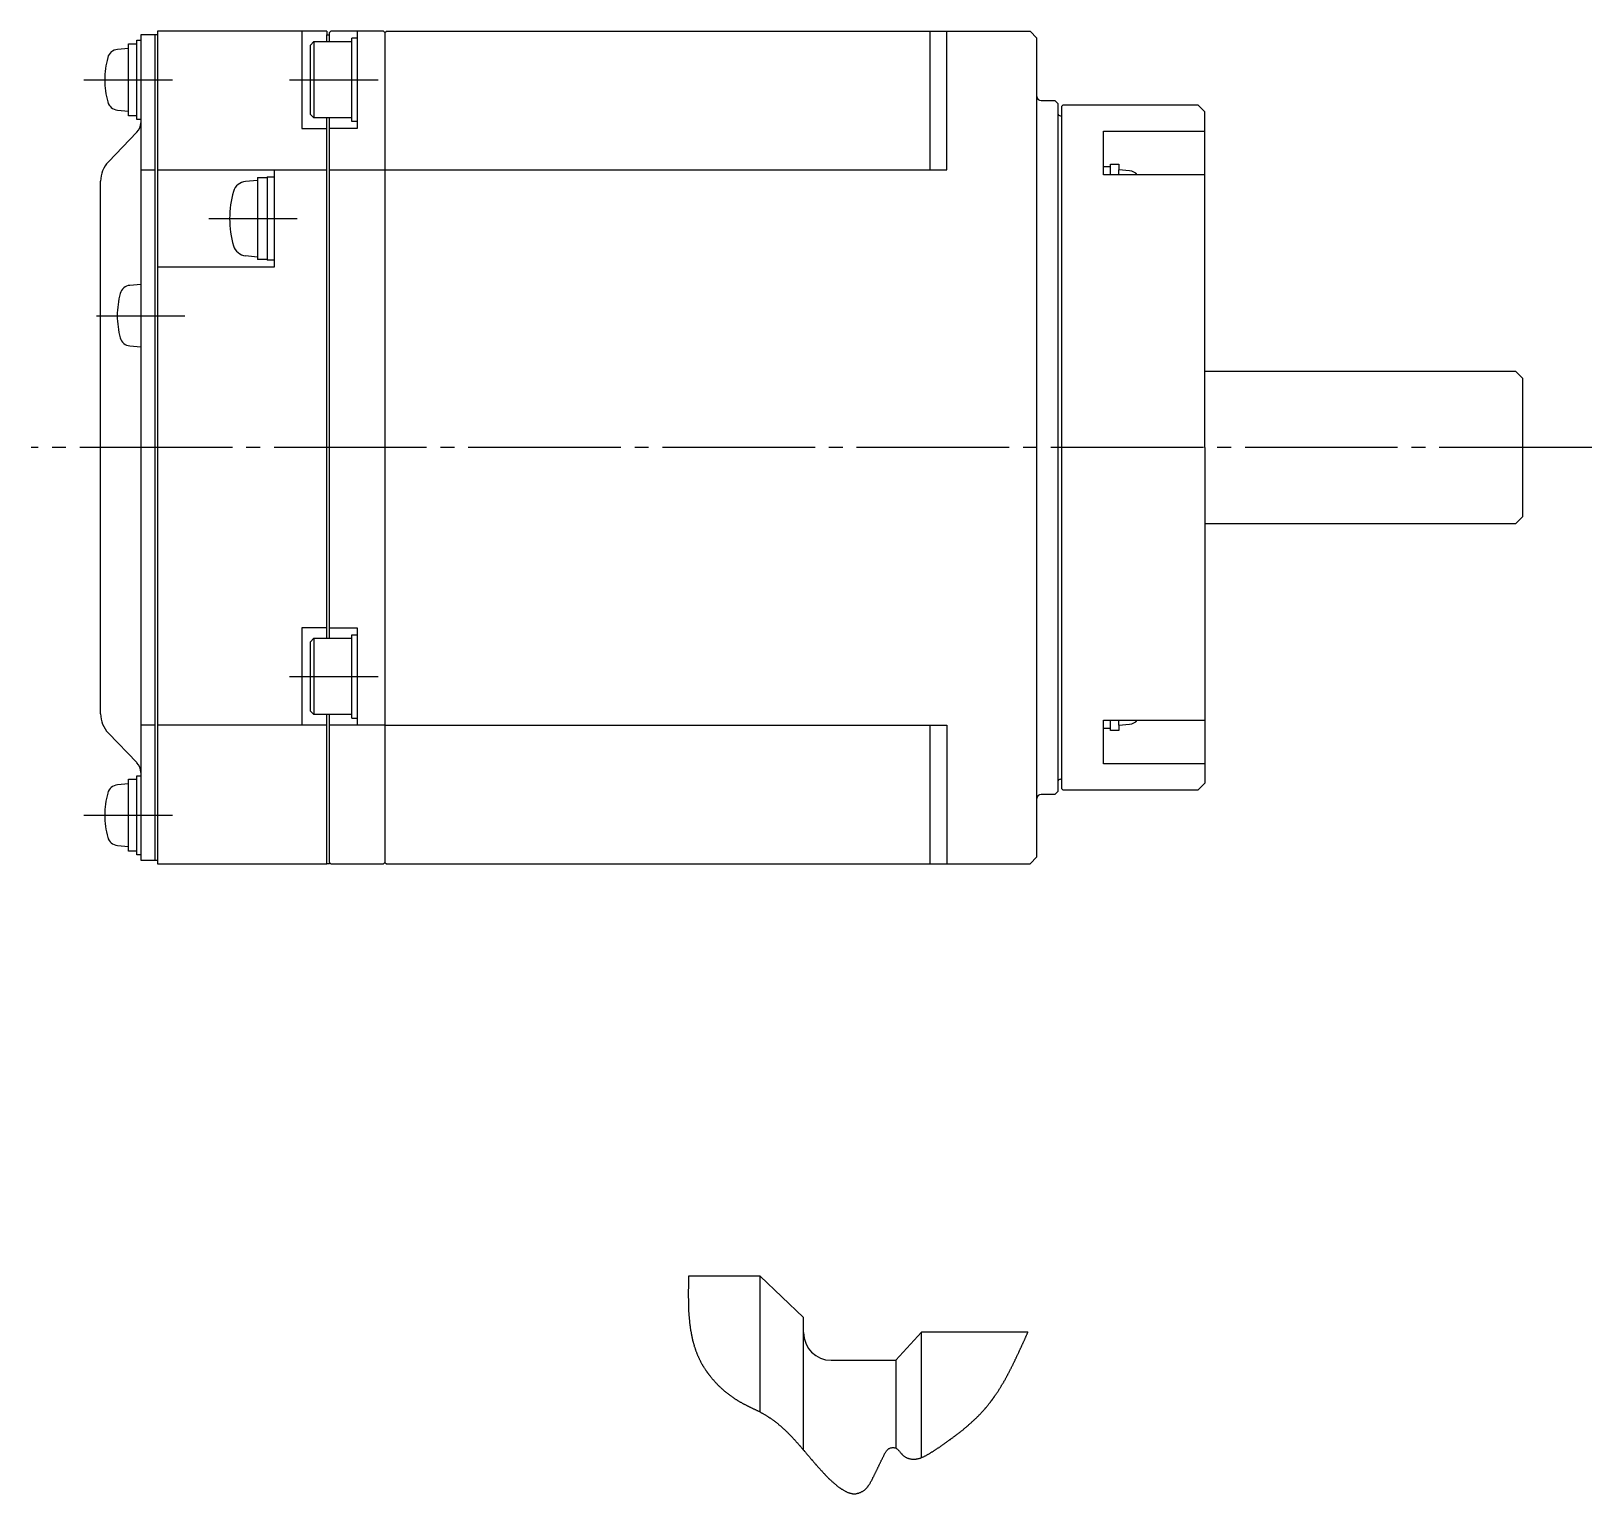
# Model space of a CAD drawing. Extents: x -187 to 203, y -169 to 144.
# Drawn here: x -62.4 to 50.1, y -168.9 to -63.5 of the extents above; entities that cross this region are included whole.
import ezdxf

# ---------------------------------------------------------------- set-up
doc = ezdxf.new("R2010")
doc.units = 0
doc.linetypes.add('DASH_CENTER', pattern=[14, 11, -1, 1, -1])
doc.layers.get('0').update_dxf_attribs({"linetype": 'CONTINUOUS'})

msp = doc.modelspace()

# ---------------------------------------------------------------- linework, layer by layer
at = {"color": 7, "linetype": 'CONTINUOUS'}
for p, q in [((-53.53, -63.76), (-54.53, -63.76)), ((-54.53, -63.76), (-54.53, -123.26)), ((-53.33, -63.76), (-53.53, -63.76)), ((-53.53, -63.76), (-53.53, -123.26)), ((-53.33, -63.51), (-53.33, -123.51)), ((-44.93, -63.51), (-53.33, -63.51)), ((-41.13, -63.51), (-44.93, -63.51)), ((-42.93, -63.51), (-42.93, -70.51)), ((-41.13, -63.51), (-41.13, -63.76)), ((-41.13, -64.26), (-41.13, -63.76)), ((-41.13, -63.76), (-40.93, -63.76)), ((-40.83, -63.51), (-40.93, -63.61)), ((-40.93, -64.26), (-40.93, -63.61)), ((-37.03, -63.51), (-40.83, -63.51)), ((-38.93, -64.01), (-39.31, -64.01)), ((-39.31, -70.01), (-39.31, -64.01)), ((-38.93, -63.51), (-38.93, -70.51)), ((-36.93, -63.61), (-37.03, -63.51)), ((-36.93, -63.61), (-36.83, -63.51)), ((-36.93, -63.61), (-36.93, -123.41)), ((-36.83, -63.51), (9.57, -63.51)), ((2.37, -73.51), (2.37, -63.51)), ((3.57, -73.51), (3.57, -63.51)), ((9.57, -63.51), (10.07, -64.01)), ((10.07, -123.01), (10.07, -64.01)), ((-55.43, -64.76), (-56.22, -64.83)), ((-55.43, -64.41), (-54.83, -64.41)), ((-55.43, -69.61), (-55.43, -64.41)), ((-54.83, -64.16), (-54.53, -64.16)), ((-54.83, -69.86), (-54.83, -64.16)), ((-42.06, -64.26), (-42.31, -64.51)), ((-42.31, -69.51), (-42.31, -64.51)), ((-42.06, -64.26), (-39.31, -64.26)), ((-42.06, -64.26), (-42.06, -69.76)), ((10.37, -68.51), (11.37, -68.51)), ((11.37, -68.51), (11.57, -68.71)), ((-56.22, -69.19), (-55.43, -69.26)), ((-54.83, -69.61), (-55.43, -69.61)), ((-42.31, -69.51), (-42.06, -69.76)), ((11.57, -68.71), (11.57, -118.31)), ((11.77, -69.61), (11.87, -69.61)), ((11.87, -68.91), (11.97, -68.81)), ((11.87, -118.11), (11.87, -68.91)), ((11.97, -68.81), (21.67, -68.81)), ((21.67, -68.81), (22.17, -69.31)), ((22.17, -93.51), (22.17, -69.31)), ((-56.87, -72.92), (-54.81, -70.79)), ((-54.53, -69.86), (-54.83, -69.86)), ((-42.93, -70.51), (-41.13, -70.51)), ((-39.31, -69.76), (-42.06, -69.76)), ((-41.13, -107.26), (-41.13, -69.76)), ((-40.93, -107.26), (-40.93, -69.76)), ((-38.93, -70.51), (-40.93, -70.51)), ((-38.93, -70.01), (-39.31, -70.01)), ((14.87, -70.72), (22.17, -70.72)), ((14.87, -73.86), (14.87, -70.72)), ((15.37, -73.25), (15.37, -73.1)), ((15.37, -73.86), (15.37, -73.1)), ((15.37, -73.1), (15.97, -73.1)), ((15.97, -73.1), (15.97, -73.5)), ((-54.53, -73.51), (-53.53, -73.51)), ((-53.33, -73.51), (-41.13, -73.51)), ((-46.13, -74.06), (-46.13, -79.96)), ((-46.13, -74.06), (-45.43, -74.06)), ((-45.43, -74.01), (-44.93, -74.01)), ((-45.43, -74.01), (-45.43, -80.01)), ((-44.93, -73.51), (-44.93, -80.51)), ((-40.93, -73.51), (-36.93, -73.51)), ((-36.93, -73.51), (3.57, -73.51)), ((14.87, -73.25), (15.37, -73.25)), ((22.17, -73.86), (14.87, -73.86)), ((16.75, -73.57), (15.97, -73.5)), ((15.97, -73.86), (15.97, -73.5)), ((-57.43, -112.7), (-57.43, -74.31)), ((-46.13, -74.26), (-46.98, -74.33)), ((-46.98, -79.68), (-46.13, -79.76)), ((-44.93, -80.51), (-53.33, -80.51)), ((-45.43, -79.96), (-46.13, -79.96)), ((-44.93, -80.01), (-45.43, -80.01)), ((-54.53, -81.76), (-55.32, -81.83)), ((-55.32, -86.19), (-54.53, -86.26)), ((22.17, -88.01), (44.57, -88.01)), ((44.57, -88.01), (45.07, -88.51)), ((45.07, -88.51), (45.07, -98.51)), ((22.17, -93.51), (22.17, -117.71)), ((45.07, -98.51), (44.57, -99.01)), ((44.57, -99.01), (22.17, -99.01)), ((-41.13, -106.51), (-42.93, -106.51)), ((-42.93, -106.51), (-42.93, -113.51)), ((-40.93, -106.51), (-38.93, -106.51)), ((-38.93, -106.51), (-38.93, -113.51)), ((-42.06, -107.26), (-42.31, -107.51)), ((-42.31, -112.51), (-42.31, -107.51)), ((-42.06, -107.26), (-39.31, -107.26)), ((-42.06, -107.26), (-42.06, -112.76)), ((-39.31, -107.01), (-38.93, -107.01)), ((-39.31, -113.01), (-39.31, -107.01)), ((-53.53, -113.51), (-54.53, -113.51)), ((-41.13, -113.51), (-53.33, -113.51)), ((-42.31, -112.51), (-42.06, -112.76)), ((-39.31, -112.76), (-42.06, -112.76)), ((-41.13, -123.51), (-41.13, -112.76)), ((-40.93, -123.41), (-40.93, -112.76)), ((-36.93, -113.51), (-40.93, -113.51)), ((-39.31, -113.01), (-38.93, -113.01)), ((-36.93, -113.51), (3.57, -113.51)), ((2.37, -123.51), (2.37, -113.51)), ((3.57, -113.51), (3.57, -123.51)), ((14.87, -113.15), (22.17, -113.15)), ((14.87, -116.3), (14.87, -113.15)), ((15.37, -113.91), (15.37, -113.15)), ((15.97, -113.51), (15.97, -113.15)), ((15.97, -113.51), (16.75, -113.44)), ((15.97, -113.51), (15.97, -113.91)), ((-54.81, -116.22), (-56.87, -114.09)), ((15.37, -113.76), (14.87, -113.76)), ((15.37, -113.91), (15.37, -113.76)), ((15.97, -113.91), (15.37, -113.91)), ((22.17, -116.3), (14.87, -116.3)), ((-55.43, -117.76), (-56.22, -117.83)), ((-55.43, -122.61), (-55.43, -117.41)), ((-55.43, -117.41), (-54.83, -117.41)), ((-54.83, -122.86), (-54.83, -117.16)), ((-54.83, -117.16), (-54.53, -117.16)), ((11.77, -117.41), (11.87, -117.41)), ((11.97, -118.21), (11.87, -118.11)), ((22.17, -117.71), (21.67, -118.21)), ((11.37, -118.51), (10.37, -118.51)), ((11.57, -118.31), (11.37, -118.51)), ((21.67, -118.21), (11.97, -118.21)), ((-56.22, -122.19), (-55.43, -122.26)), ((-54.83, -122.61), (-55.43, -122.61)), ((-54.53, -122.86), (-54.83, -122.86)), ((-54.53, -123.26), (-53.53, -123.26)), ((-53.53, -123.26), (-53.33, -123.26)), ((-53.33, -123.51), (-41.13, -123.51)), ((-40.93, -123.51), (-41.13, -123.51)), ((-40.93, -123.41), (-40.93, -123.51)), ((-40.93, -123.41), (-40.83, -123.51)), ((-40.83, -123.51), (-37.03, -123.51)), ((-37.03, -123.51), (-36.93, -123.41)), ((-36.93, -123.41), (-36.83, -123.51)), ((-36.83, -123.51), (9.57, -123.51)), ((9.57, -123.51), (10.07, -123.01)), ((-9.88, -153.22), (-15.05, -153.22)), ((-9.88, -163.02), (-9.88, -153.22)), ((-9.88, -153.22), (-6.76, -156.22)), ((-6.76, -165.76), (-6.76, -156.22)), ((-0.11, -159.29), (1.75, -157.26)), ((1.75, -166.3), (1.75, -157.26)), ((9.42, -157.26), (1.75, -157.26)), ((-4.76, -159.29), (-0.11, -159.29)), ((-0.11, -159.29), (-0.11, -165.61))]:
    msp.add_line(p, q, dxfattribs=at)
at = {"color": 1, "linetype": 'DASH_CENTER'}
for p, q in [((-58.63, -67.01), (-52.25, -67.01)), ((-43.81, -67.01), (-37.43, -67.01)), ((-49.63, -77.01), (-43.25, -77.01)), ((-57.73, -84.01), (-51.35, -84.01)), ((50.07, -93.51), (-62.43, -93.51)), ((-43.81, -110.01), (-37.43, -110.01)), ((-58.63, -120.01), (-52.25, -120.01))]:
    msp.add_line(p, q, dxfattribs=at)
at = {"color": 2}
msp.add_polyline3d([(-15.05, -153.22, 0), (-15.05, -153.26, 0), (-15.05, -153.3, 0), (-15.05, -153.34, 0), (-15.05, -153.38, 0), (-15.05, -153.42, 0), (-15.06, -153.46, 0), (-15.06, -153.5, 0), (-15.06, -153.54, 0), (-15.06, -153.58, 0), (-15.06, -153.62, 0), (-15.06, -153.66, 0), (-15.06, -153.7, 0), (-15.06, -153.75, 0), (-15.06, -153.78, 0), (-15.06, -153.83, 0), (-15.06, -153.87, 0), (-15.06, -153.91, 0), (-15.06, -153.95, 0), (-15.06, -153.99, 0), (-15.06, -154.03, 0), (-15.06, -154.07, 0), (-15.06, -154.11, 0), (-15.06, -154.15, 0), (-15.07, -154.19, 0), (-15.07, -154.23, 0), (-15.07, -154.27, 0), (-15.07, -154.31, 0), (-15.07, -154.35, 0), (-15.07, -154.39, 0), (-15.07, -154.43, 0), (-15.07, -154.47, 0), (-15.07, -154.51, 0), (-15.07, -154.56, 0), (-15.07, -154.59, 0), (-15.07, -154.64, 0), (-15.07, -154.68, 0), (-15.07, -154.72, 0), (-15.07, -154.76, 0), (-15.07, -154.8, 0), (-15.06, -154.84, 0), (-15.06, -154.88, 0), (-15.06, -154.92, 0), (-15.06, -154.96, 0), (-15.06, -155, 0), (-15.06, -155.04, 0), (-15.06, -155.08, 0), (-15.06, -155.12, 0), (-15.06, -155.16, 0), (-15.06, -155.2, 0), (-15.06, -155.24, 0), (-15.06, -155.28, 0), (-15.06, -155.32, 0), (-15.05, -155.37, 0), (-15.05, -155.41, 0), (-15.05, -155.45, 0), (-15.05, -155.49, 0), (-15.05, -155.53, 0), (-15.05, -155.57, 0), (-15.05, -155.61, 0), (-15.04, -155.65, 0), (-15.04, -155.69, 0), (-15.04, -155.73, 0), (-15.04, -155.77, 0), (-15.04, -155.81, 0), (-15.03, -155.85, 0), (-15.03, -155.89, 0), (-15.03, -155.93, 0), (-15.03, -155.97, 0), (-15.02, -156.01, 0), (-15.02, -156.05, 0), (-15.02, -156.09, 0), (-15.01, -156.13, 0), (-15.01, -156.18, 0), (-15.01, -156.22, 0), (-15, -156.26, 0), (-15, -156.3, 0), (-15, -156.34, 0), (-14.99, -156.38, 0), (-14.99, -156.42, 0), (-14.99, -156.46, 0), (-14.98, -156.5, 0), (-14.98, -156.54, 0), (-14.97, -156.58, 0), (-14.97, -156.62, 0), (-14.96, -156.66, 0), (-14.96, -156.7, 0), (-14.95, -156.74, 0), (-14.95, -156.78, 0), (-14.94, -156.82, 0), (-14.94, -156.86, 0), (-14.93, -156.9, 0), (-14.93, -156.94, 0), (-14.92, -156.98, 0), (-14.91, -157.02, 0), (-14.91, -157.06, 0), (-14.9, -157.1, 0), (-14.9, -157.14, 0), (-14.89, -157.18, 0), (-14.88, -157.22, 0), (-14.87, -157.26, 0), (-14.87, -157.3, 0), (-14.86, -157.34, 0), (-14.85, -157.38, 0), (-14.84, -157.42, 0), (-14.84, -157.46, 0), (-14.83, -157.5, 0), (-14.82, -157.54, 0), (-14.81, -157.58, 0), (-14.8, -157.62, 0), (-14.79, -157.66, 0), (-14.79, -157.7, 0), (-14.78, -157.74, 0), (-14.77, -157.78, 0), (-14.76, -157.82, 0), (-14.75, -157.86, 0), (-14.74, -157.9, 0), (-14.73, -157.94, 0), (-14.72, -157.97, 0), (-14.71, -158.01, 0), (-14.7, -158.05, 0), (-14.68, -158.09, 0), (-14.67, -158.13, 0), (-14.66, -158.17, 0), (-14.65, -158.21, 0), (-14.64, -158.25, 0), (-14.63, -158.29, 0), (-14.61, -158.33, 0), (-14.6, -158.37, 0), (-14.59, -158.4, 0), (-14.58, -158.44, 0), (-14.56, -158.48, 0), (-14.55, -158.52, 0), (-14.54, -158.56, 0), (-14.52, -158.6, 0), (-14.51, -158.63, 0), (-14.5, -158.67, 0), (-14.48, -158.71, 0), (-14.47, -158.75, 0), (-14.45, -158.79, 0), (-14.44, -158.82, 0), (-14.42, -158.86, 0), (-14.41, -158.9, 0), (-14.39, -158.94, 0), (-14.37, -158.97, 0), (-14.36, -159.01, 0), (-14.34, -159.05, 0), (-14.32, -159.09, 0), (-14.31, -159.12, 0), (-14.29, -159.16, 0), (-14.27, -159.19, 0), (-14.26, -159.23, 0), (-14.24, -159.27, 0), (-14.22, -159.31, 0), (-14.2, -159.34, 0), (-14.18, -159.38, 0), (-14.16, -159.41, 0), (-14.15, -159.45, 0), (-14.13, -159.48, 0), (-14.11, -159.52, 0), (-14.09, -159.56, 0), (-14.07, -159.59, 0), (-14.05, -159.63, 0), (-14.03, -159.66, 0), (-14.01, -159.7, 0), (-13.98, -159.73, 0), (-13.96, -159.76, 0), (-13.94, -159.8, 0), (-13.92, -159.83, 0), (-13.9, -159.87, 0), (-13.88, -159.9, 0), (-13.85, -159.94, 0), (-13.83, -159.97, 0), (-13.81, -160, 0), (-13.79, -160.04, 0), (-13.76, -160.07, 0), (-13.74, -160.1, 0), (-13.72, -160.14, 0), (-13.69, -160.17, 0), (-13.67, -160.2, 0), (-13.64, -160.24, 0), (-13.62, -160.27, 0), (-13.6, -160.3, 0), (-13.57, -160.33, 0), (-13.55, -160.37, 0), (-13.52, -160.4, 0), (-13.5, -160.43, 0), (-13.47, -160.46, 0), (-13.45, -160.49, 0), (-13.42, -160.53, 0), (-13.39, -160.56, 0), (-13.37, -160.59, 0), (-13.34, -160.62, 0), (-13.31, -160.65, 0), (-13.29, -160.68, 0), (-13.26, -160.71, 0), (-13.23, -160.74, 0), (-13.21, -160.77, 0), (-13.18, -160.8, 0), (-13.15, -160.83, 0), (-13.12, -160.86, 0), (-13.1, -160.89, 0), (-13.07, -160.92, 0), (-13.04, -160.95, 0), (-13.01, -160.98, 0), (-12.98, -161.01, 0), (-12.95, -161.04, 0), (-12.93, -161.07, 0), (-12.9, -161.1, 0), (-12.87, -161.12, 0), (-12.84, -161.15, 0), (-12.81, -161.18, 0), (-12.78, -161.21, 0), (-12.75, -161.24, 0), (-12.72, -161.26, 0), (-12.69, -161.29, 0), (-12.66, -161.32, 0), (-12.63, -161.35, 0), (-12.6, -161.38, 0), (-12.57, -161.4, 0), (-12.54, -161.43, 0), (-12.51, -161.46, 0), (-12.48, -161.48, 0), (-12.45, -161.51, 0), (-12.41, -161.53, 0), (-12.38, -161.56, 0), (-12.35, -161.59, 0), (-12.32, -161.61, 0), (-12.29, -161.64, 0), (-12.26, -161.66, 0), (-12.22, -161.69, 0), (-12.19, -161.71, 0), (-12.16, -161.74, 0), (-12.13, -161.76, 0), (-12.09, -161.79, 0), (-12.06, -161.81, 0), (-12.03, -161.83, 0), (-12, -161.86, 0), (-11.96, -161.88, 0), (-11.93, -161.91, 0), (-11.9, -161.93, 0), (-11.86, -161.95, 0), (-11.83, -161.97, 0), (-11.8, -162, 0), (-11.76, -162.02, 0), (-11.73, -162.04, 0), (-11.7, -162.07, 0), (-11.66, -162.09, 0), (-11.63, -162.11, 0), (-11.59, -162.13, 0), (-11.56, -162.15, 0), (-11.52, -162.18, 0), (-11.49, -162.2, 0), (-11.46, -162.22, 0), (-11.42, -162.24, 0), (-11.39, -162.26, 0), (-11.35, -162.28, 0), (-11.32, -162.3, 0), (-11.28, -162.32, 0), (-11.24, -162.34, 0), (-11.21, -162.36, 0), (-11.17, -162.38, 0), (-11.14, -162.4, 0), (-11.1, -162.42, 0), (-11.07, -162.44, 0), (-11.03, -162.46, 0), (-10.99, -162.47, 0), (-10.96, -162.49, 0), (-10.92, -162.51, 0), (-10.89, -162.53, 0), (-10.85, -162.55, 0), (-10.81, -162.57, 0), (-10.78, -162.58, 0), (-10.74, -162.6, 0), (-10.71, -162.62, 0), (-10.67, -162.64, 0), (-10.63, -162.65, 0), (-10.6, -162.67, 0), (-10.56, -162.69, 0), (-10.52, -162.71, 0), (-10.49, -162.72, 0), (-10.45, -162.74, 0), (-10.41, -162.76, 0), (-10.38, -162.78, 0), (-10.34, -162.79, 0), (-10.3, -162.81, 0), (-10.27, -162.83, 0), (-10.23, -162.85, 0), (-10.19, -162.86, 0), (-10.16, -162.88, 0), (-10.12, -162.9, 0), (-10.08, -162.92, 0), (-10.05, -162.94, 0), (-10.01, -162.95, 0), (-9.98, -162.97, 0), (-9.94, -162.99, 0), (-9.9, -163.01, 0), (-9.87, -163.03, 0), (-9.83, -163.05, 0), (-9.8, -163.07, 0), (-9.76, -163.09, 0), (-9.73, -163.1, 0), (-9.69, -163.12, 0), (-9.65, -163.15, 0), (-9.62, -163.17, 0), (-9.58, -163.19, 0), (-9.55, -163.21, 0), (-9.52, -163.23, 0), (-9.48, -163.25, 0), (-9.45, -163.27, 0), (-9.41, -163.29, 0), (-9.38, -163.31, 0), (-9.34, -163.34, 0), (-9.31, -163.36, 0), (-9.28, -163.38, 0), (-9.24, -163.4, 0), (-9.21, -163.43, 0), (-9.17, -163.45, 0), (-9.14, -163.47, 0), (-9.11, -163.49, 0), (-9.07, -163.52, 0), (-9.04, -163.54, 0), (-9.01, -163.56, 0), (-8.97, -163.59, 0), (-8.94, -163.61, 0), (-8.91, -163.64, 0), (-8.88, -163.66, 0), (-8.84, -163.68, 0), (-8.81, -163.71, 0), (-8.78, -163.73, 0), (-8.75, -163.76, 0), (-8.71, -163.78, 0), (-8.68, -163.81, 0), (-8.65, -163.83, 0), (-8.62, -163.86, 0), (-8.59, -163.88, 0), (-8.56, -163.91, 0), (-8.53, -163.94, 0), (-8.49, -163.96, 0), (-8.46, -163.99, 0), (-8.43, -164.02, 0), (-8.4, -164.04, 0), (-8.37, -164.07, 0), (-8.34, -164.09, 0), (-8.31, -164.12, 0), (-8.28, -164.15, 0), (-8.25, -164.18, 0), (-8.22, -164.2, 0), (-8.19, -164.23, 0), (-8.16, -164.26, 0), (-8.13, -164.29, 0), (-8.1, -164.31, 0), (-8.07, -164.34, 0), (-8.04, -164.37, 0), (-8.01, -164.4, 0), (-7.98, -164.43, 0), (-7.95, -164.45, 0), (-7.92, -164.48, 0), (-7.9, -164.51, 0), (-7.87, -164.54, 0), (-7.84, -164.57, 0), (-7.81, -164.6, 0), (-7.78, -164.63, 0), (-7.75, -164.66, 0), (-7.72, -164.68, 0), (-7.7, -164.71, 0), (-7.67, -164.74, 0), (-7.64, -164.77, 0), (-7.61, -164.8, 0), (-7.58, -164.83, 0), (-7.56, -164.86, 0), (-7.53, -164.89, 0), (-7.5, -164.92, 0), (-7.47, -164.95, 0), (-7.45, -164.98, 0), (-7.42, -165.01, 0), (-7.39, -165.04, 0), (-7.36, -165.07, 0), (-7.34, -165.1, 0), (-7.31, -165.13, 0), (-7.28, -165.16, 0), (-7.26, -165.19, 0), (-7.23, -165.22, 0), (-7.2, -165.25, 0), (-7.18, -165.28, 0), (-7.15, -165.31, 0), (-7.12, -165.34, 0), (-7.09, -165.37, 0), (-7.07, -165.4, 0), (-7.04, -165.43, 0), (-7.01, -165.46, 0), (-6.99, -165.49, 0), (-6.96, -165.52, 0), (-6.94, -165.56, 0), (-6.91, -165.59, 0), (-6.88, -165.62, 0), (-6.86, -165.65, 0), (-6.83, -165.68, 0), (-6.8, -165.71, 0), (-6.78, -165.74, 0), (-6.75, -165.77, 0), (-6.72, -165.8, 0), (-6.7, -165.83, 0), (-6.67, -165.86, 0), (-6.65, -165.89, 0), (-6.62, -165.92, 0), (-6.59, -165.96, 0), (-6.57, -165.99, 0), (-6.54, -166.02, 0), (-6.51, -166.05, 0), (-6.49, -166.08, 0), (-6.46, -166.11, 0), (-6.44, -166.14, 0), (-6.41, -166.17, 0), (-6.38, -166.2, 0), (-6.36, -166.23, 0), (-6.33, -166.26, 0), (-6.31, -166.29, 0), (-6.28, -166.33, 0), (-6.25, -166.36, 0), (-6.23, -166.39, 0), (-6.2, -166.42, 0), (-6.17, -166.45, 0), (-6.15, -166.48, 0), (-6.12, -166.51, 0), (-6.09, -166.54, 0), (-6.07, -166.57, 0), (-6.04, -166.6, 0), (-6.02, -166.63, 0), (-5.99, -166.66, 0), (-5.96, -166.69, 0), (-5.94, -166.73, 0), (-5.91, -166.76, 0), (-5.88, -166.79, 0), (-5.86, -166.82, 0), (-5.83, -166.85, 0), (-5.8, -166.88, 0), (-5.78, -166.91, 0), (-5.75, -166.94, 0), (-5.72, -166.97, 0), (-5.7, -167, 0), (-5.67, -167.03, 0), (-5.64, -167.06, 0), (-5.61, -167.09, 0), (-5.59, -167.12, 0), (-5.56, -167.15, 0), (-5.53, -167.18, 0), (-5.51, -167.21, 0), (-5.48, -167.24, 0), (-5.45, -167.27, 0), (-5.42, -167.3, 0), (-5.4, -167.33, 0), (-5.37, -167.36, 0), (-5.34, -167.39, 0), (-5.31, -167.42, 0), (-5.28, -167.45, 0), (-5.26, -167.48, 0), (-5.23, -167.51, 0), (-5.2, -167.54, 0), (-5.17, -167.57, 0), (-5.14, -167.6, 0), (-5.12, -167.62, 0), (-5.09, -167.65, 0), (-5.06, -167.68, 0), (-5.03, -167.71, 0), (-5, -167.74, 0), (-4.97, -167.77, 0), (-4.95, -167.8, 0), (-4.92, -167.82, 0), (-4.89, -167.85, 0), (-4.86, -167.88, 0), (-4.83, -167.91, 0), (-4.8, -167.94, 0), (-4.77, -167.96, 0), (-4.74, -167.99, 0), (-4.71, -168.02, 0), (-4.68, -168.04, 0), (-4.65, -168.07, 0), (-4.62, -168.1, 0), (-4.59, -168.12, 0), (-4.56, -168.15, 0), (-4.53, -168.18, 0), (-4.5, -168.2, 0), (-4.47, -168.23, 0), (-4.44, -168.25, 0), (-4.41, -168.28, 0), (-4.37, -168.31, 0), (-4.34, -168.33, 0), (-4.31, -168.36, 0), (-4.28, -168.38, 0), (-4.25, -168.41, 0), (-4.21, -168.43, 0), (-4.18, -168.45, 0), (-4.15, -168.48, 0), (-4.11, -168.5, 0), (-4.08, -168.52, 0), (-4.04, -168.55, 0), (-4.01, -168.57, 0), (-3.97, -168.59, 0), (-3.94, -168.61, 0), (-3.9, -168.64, 0), (-3.87, -168.66, 0), (-3.83, -168.68, 0), (-3.79, -168.7, 0), (-3.76, -168.72, 0), (-3.72, -168.74, 0), (-3.68, -168.76, 0), (-3.65, -168.78, 0), (-3.61, -168.79, 0), (-3.57, -168.81, 0), (-3.53, -168.82, 0), (-3.49, -168.84, 0), (-3.45, -168.85, 0), (-3.41, -168.86, 0), (-3.38, -168.88, 0), (-3.34, -168.88, 0), (-3.3, -168.89, 0), (-3.26, -168.9, 0), (-3.22, -168.91, 0), (-3.18, -168.91, 0), (-3.14, -168.91, 0), (-3.1, -168.91, 0), (-3.06, -168.91, 0), (-3.02, -168.91, 0), (-2.98, -168.91, 0), (-2.94, -168.9, 0), (-2.9, -168.89, 0), (-2.86, -168.88, 0), (-2.82, -168.87, 0), (-2.78, -168.86, 0), (-2.74, -168.85, 0), (-2.7, -168.83, 0), (-2.66, -168.82, 0), (-2.62, -168.8, 0), (-2.59, -168.78, 0), (-2.55, -168.76, 0), (-2.51, -168.74, 0), (-2.48, -168.72, 0), (-2.44, -168.69, 0), (-2.41, -168.67, 0), (-2.37, -168.65, 0), (-2.34, -168.62, 0), (-2.31, -168.59, 0), (-2.28, -168.57, 0), (-2.25, -168.54, 0), (-2.22, -168.51, 0), (-2.19, -168.48, 0), (-2.17, -168.45, 0), (-2.14, -168.42, 0), (-2.11, -168.39, 0), (-2.09, -168.35, 0), (-2.07, -168.32, 0), (-2.04, -168.29, 0), (-2.02, -168.25, 0), (-2, -168.22, 0), (-1.98, -168.19, 0), (-1.96, -168.15, 0), (-1.94, -168.12, 0), (-1.92, -168.08, 0), (-1.9, -168.04, 0), (-1.88, -168.01, 0), (-1.86, -167.97, 0), (-1.84, -167.94, 0), (-1.82, -167.9, 0), (-1.8, -167.86, 0), (-1.78, -167.83, 0), (-1.76, -167.79, 0), (-1.75, -167.75, 0), (-1.73, -167.72, 0), (-1.71, -167.68, 0), (-1.69, -167.64, 0), (-1.67, -167.61, 0), (-1.66, -167.57, 0), (-1.64, -167.53, 0), (-1.62, -167.5, 0), (-1.6, -167.46, 0), (-1.59, -167.42, 0), (-1.57, -167.39, 0), (-1.55, -167.35, 0), (-1.53, -167.31, 0), (-1.52, -167.28, 0), (-1.5, -167.24, 0), (-1.48, -167.21, 0), (-1.46, -167.17, 0), (-1.45, -167.13, 0), (-1.43, -167.1, 0), (-1.41, -167.06, 0), (-1.39, -167.02, 0), (-1.38, -166.99, 0), (-1.36, -166.95, 0), (-1.34, -166.92, 0), (-1.32, -166.88, 0), (-1.31, -166.84, 0), (-1.29, -166.81, 0), (-1.27, -166.77, 0), (-1.25, -166.74, 0), (-1.24, -166.7, 0), (-1.22, -166.67, 0), (-1.2, -166.63, 0), (-1.18, -166.59, 0), (-1.16, -166.56, 0), (-1.15, -166.52, 0), (-1.13, -166.49, 0), (-1.11, -166.45, 0), (-1.09, -166.41, 0), (-1.07, -166.38, 0), (-1.06, -166.34, 0), (-1.04, -166.3, 0), (-1.02, -166.26, 0), (-1, -166.23, 0), (-0.98, -166.19, 0), (-0.96, -166.15, 0), (-0.95, -166.11, 0), (-0.93, -166.07, 0), (-0.91, -166.04, 0), (-0.89, -166, 0), (-0.87, -165.96, 0), (-0.85, -165.93, 0), (-0.82, -165.89, 0), (-0.8, -165.86, 0), (-0.78, -165.82, 0), (-0.75, -165.79, 0), (-0.72, -165.76, 0), (-0.7, -165.74, 0), (-0.67, -165.71, 0), (-0.63, -165.68, 0), (-0.6, -165.66, 0), (-0.56, -165.64, 0), (-0.53, -165.62, 0), (-0.49, -165.61, 0), (-0.45, -165.6, 0), (-0.41, -165.59, 0), (-0.36, -165.58, 0), (-0.32, -165.58, 0), (-0.28, -165.58, 0), (-0.24, -165.58, 0), (-0.2, -165.59, 0), (-0.16, -165.6, 0), (-0.12, -165.61, 0), (-0.08, -165.63, 0), (-0.05, -165.65, 0), (-0.02, -165.67, 0), (0.01, -165.7, 0), (0.04, -165.72, 0), (0.07, -165.75, 0), (0.1, -165.79, 0), (0.13, -165.82, 0), (0.15, -165.85, 0), (0.18, -165.88, 0), (0.21, -165.91, 0), (0.23, -165.95, 0), (0.26, -165.98, 0), (0.29, -166.01, 0), (0.32, -166.04, 0), (0.34, -166.07, 0), (0.37, -166.1, 0), (0.4, -166.13, 0), (0.43, -166.15, 0), (0.46, -166.18, 0), (0.49, -166.2, 0), (0.53, -166.23, 0), (0.56, -166.25, 0), (0.6, -166.27, 0), (0.63, -166.29, 0), (0.67, -166.31, 0), (0.7, -166.32, 0), (0.74, -166.34, 0), (0.78, -166.35, 0), (0.82, -166.36, 0), (0.86, -166.38, 0), (0.9, -166.39, 0), (0.94, -166.4, 0), (0.98, -166.4, 0), (1.02, -166.41, 0), (1.06, -166.41, 0), (1.11, -166.42, 0), (1.15, -166.42, 0), (1.19, -166.42, 0), (1.23, -166.42, 0), (1.27, -166.42, 0), (1.31, -166.41, 0), (1.35, -166.41, 0), (1.39, -166.4, 0), (1.43, -166.4, 0), (1.47, -166.39, 0), (1.51, -166.38, 0), (1.55, -166.37, 0), (1.59, -166.36, 0), (1.63, -166.35, 0), (1.67, -166.34, 0), (1.71, -166.32, 0), (1.75, -166.31, 0), (1.78, -166.29, 0), (1.82, -166.28, 0), (1.86, -166.26, 0), (1.9, -166.24, 0), (1.93, -166.22, 0), (1.97, -166.21, 0), (2.01, -166.19, 0), (2.04, -166.17, 0), (2.08, -166.15, 0), (2.11, -166.13, 0), (2.15, -166.11, 0), (2.19, -166.09, 0), (2.22, -166.07, 0), (2.26, -166.05, 0), (2.29, -166.03, 0), (2.33, -166.01, 0), (2.36, -165.99, 0), (2.4, -165.96, 0), (2.43, -165.94, 0), (2.47, -165.92, 0), (2.5, -165.9, 0), (2.53, -165.88, 0), (2.57, -165.86, 0), (2.6, -165.84, 0), (2.64, -165.81, 0), (2.67, -165.79, 0), (2.7, -165.77, 0), (2.74, -165.75, 0), (2.77, -165.72, 0), (2.81, -165.7, 0), (2.84, -165.68, 0), (2.87, -165.66, 0), (2.91, -165.63, 0), (2.94, -165.61, 0), (2.97, -165.59, 0), (3.01, -165.57, 0), (3.04, -165.54, 0), (3.07, -165.52, 0), (3.11, -165.5, 0), (3.14, -165.48, 0), (3.17, -165.45, 0), (3.21, -165.43, 0), (3.24, -165.41, 0), (3.27, -165.38, 0), (3.31, -165.36, 0), (3.34, -165.34, 0), (3.37, -165.31, 0), (3.41, -165.29, 0), (3.44, -165.27, 0), (3.47, -165.25, 0), (3.51, -165.22, 0), (3.54, -165.2, 0), (3.57, -165.18, 0), (3.6, -165.15, 0), (3.64, -165.13, 0), (3.67, -165.1, 0), (3.7, -165.08, 0), (3.74, -165.06, 0), (3.77, -165.03, 0), (3.8, -165.01, 0), (3.84, -164.99, 0), (3.87, -164.96, 0), (3.9, -164.94, 0), (3.93, -164.91, 0), (3.97, -164.89, 0), (4, -164.87, 0), (4.03, -164.84, 0), (4.06, -164.82, 0), (4.1, -164.79, 0), (4.13, -164.77, 0), (4.16, -164.75, 0), (4.19, -164.72, 0), (4.23, -164.7, 0), (4.26, -164.67, 0), (4.29, -164.65, 0), (4.32, -164.62, 0), (4.36, -164.6, 0), (4.39, -164.57, 0), (4.42, -164.55, 0), (4.45, -164.52, 0), (4.48, -164.5, 0), (4.52, -164.47, 0), (4.55, -164.45, 0), (4.58, -164.42, 0), (4.61, -164.4, 0), (4.64, -164.37, 0), (4.67, -164.35, 0), (4.71, -164.32, 0), (4.74, -164.3, 0), (4.77, -164.27, 0), (4.8, -164.25, 0), (4.83, -164.22, 0), (4.86, -164.19, 0), (4.89, -164.17, 0), (4.92, -164.14, 0), (4.96, -164.12, 0), (4.99, -164.09, 0), (5.02, -164.06, 0), (5.05, -164.04, 0), (5.08, -164.01, 0), (5.11, -163.98, 0), (5.14, -163.96, 0), (5.17, -163.93, 0), (5.2, -163.9, 0), (5.23, -163.88, 0), (5.26, -163.85, 0), (5.29, -163.82, 0), (5.32, -163.79, 0), (5.35, -163.77, 0), (5.38, -163.74, 0), (5.41, -163.71, 0), (5.44, -163.69, 0), (5.47, -163.66, 0), (5.5, -163.63, 0), (5.53, -163.6, 0), (5.56, -163.57, 0), (5.59, -163.55, 0), (5.62, -163.52, 0), (5.65, -163.49, 0), (5.68, -163.46, 0), (5.71, -163.43, 0), (5.74, -163.41, 0), (5.77, -163.38, 0), (5.79, -163.35, 0), (5.82, -163.32, 0), (5.85, -163.29, 0), (5.88, -163.26, 0), (5.91, -163.23, 0), (5.94, -163.2, 0), (5.97, -163.18, 0), (5.99, -163.15, 0), (6.02, -163.12, 0), (6.05, -163.09, 0), (6.08, -163.06, 0), (6.1, -163.03, 0), (6.13, -163, 0), (6.16, -162.97, 0), (6.19, -162.94, 0), (6.21, -162.91, 0), (6.24, -162.88, 0), (6.27, -162.85, 0), (6.29, -162.82, 0), (6.32, -162.79, 0), (6.35, -162.76, 0), (6.37, -162.72, 0), (6.4, -162.69, 0), (6.43, -162.66, 0), (6.45, -162.63, 0), (6.48, -162.6, 0), (6.5, -162.57, 0), (6.53, -162.54, 0), (6.56, -162.51, 0), (6.58, -162.48, 0), (6.61, -162.44, 0), (6.63, -162.41, 0), (6.66, -162.38, 0), (6.68, -162.35, 0), (6.71, -162.32, 0), (6.73, -162.28, 0), (6.76, -162.25, 0), (6.78, -162.22, 0), (6.8, -162.19, 0), (6.83, -162.16, 0), (6.85, -162.12, 0), (6.88, -162.09, 0), (6.9, -162.06, 0), (6.92, -162.03, 0), (6.95, -161.99, 0), (6.97, -161.96, 0), (7, -161.93, 0), (7.02, -161.89, 0), (7.04, -161.86, 0), (7.06, -161.83, 0), (7.09, -161.79, 0), (7.11, -161.76, 0), (7.13, -161.73, 0), (7.16, -161.69, 0), (7.18, -161.66, 0), (7.2, -161.62, 0), (7.22, -161.59, 0), (7.24, -161.56, 0), (7.27, -161.52, 0), (7.29, -161.49, 0), (7.31, -161.45, 0), (7.33, -161.42, 0), (7.35, -161.39, 0), (7.38, -161.35, 0), (7.4, -161.32, 0), (7.42, -161.28, 0), (7.44, -161.25, 0), (7.46, -161.21, 0), (7.48, -161.18, 0), (7.5, -161.14, 0), (7.52, -161.11, 0), (7.54, -161.07, 0), (7.57, -161.04, 0), (7.59, -161, 0), (7.61, -160.97, 0), (7.63, -160.93, 0), (7.65, -160.9, 0), (7.67, -160.86, 0), (7.69, -160.83, 0), (7.71, -160.79, 0), (7.73, -160.76, 0), (7.75, -160.72, 0), (7.77, -160.69, 0), (7.79, -160.65, 0), (7.81, -160.62, 0), (7.83, -160.58, 0), (7.85, -160.54, 0), (7.87, -160.51, 0), (7.89, -160.47, 0), (7.91, -160.44, 0), (7.92, -160.4, 0), (7.94, -160.37, 0), (7.96, -160.33, 0), (7.98, -160.29, 0), (8, -160.26, 0), (8.02, -160.22, 0), (8.04, -160.19, 0), (8.06, -160.15, 0), (8.08, -160.11, 0), (8.1, -160.08, 0), (8.11, -160.04, 0), (8.13, -160.01, 0), (8.15, -159.97, 0), (8.17, -159.93, 0), (8.19, -159.9, 0), (8.21, -159.86, 0), (8.23, -159.83, 0), (8.24, -159.79, 0), (8.26, -159.75, 0), (8.28, -159.72, 0), (8.3, -159.68, 0), (8.32, -159.64, 0), (8.33, -159.61, 0), (8.35, -159.57, 0), (8.37, -159.53, 0), (8.39, -159.5, 0), (8.41, -159.46, 0), (8.42, -159.43, 0), (8.44, -159.39, 0), (8.46, -159.35, 0), (8.48, -159.32, 0), (8.5, -159.28, 0), (8.51, -159.24, 0), (8.53, -159.21, 0), (8.55, -159.17, 0), (8.57, -159.13, 0), (8.58, -159.1, 0), (8.6, -159.06, 0), (8.62, -159.02, 0), (8.63, -158.99, 0), (8.65, -158.95, 0), (8.67, -158.91, 0), (8.69, -158.88, 0), (8.7, -158.84, 0), (8.72, -158.8, 0), (8.74, -158.77, 0), (8.76, -158.73, 0), (8.77, -158.69, 0), (8.79, -158.66, 0), (8.81, -158.62, 0), (8.82, -158.58, 0), (8.84, -158.55, 0), (8.86, -158.51, 0), (8.87, -158.47, 0), (8.89, -158.44, 0), (8.91, -158.4, 0), (8.92, -158.36, 0), (8.94, -158.33, 0), (8.96, -158.29, 0), (8.98, -158.25, 0), (8.99, -158.22, 0), (9.01, -158.18, 0), (9.03, -158.14, 0), (9.04, -158.1, 0), (9.06, -158.07, 0), (9.08, -158.03, 0), (9.09, -157.99, 0), (9.11, -157.96, 0), (9.13, -157.92, 0), (9.14, -157.88, 0), (9.16, -157.85, 0), (9.18, -157.81, 0), (9.19, -157.77, 0), (9.21, -157.74, 0), (9.22, -157.7, 0), (9.24, -157.66, 0), (9.26, -157.62, 0), (9.27, -157.59, 0), (9.29, -157.55, 0), (9.31, -157.51, 0), (9.32, -157.48, 0), (9.34, -157.44, 0), (9.36, -157.4, 0), (9.37, -157.37, 0), (9.39, -157.33, 0), (9.41, -157.29, 0), (9.42, -157.25, 0)], dxfattribs=at)
at = {"color": 7, "linetype": 'CONTINUOUS'}
for centre, radius, start, end in [((-56.15, -65.62), 0.8, 95, 164.5573), ((-51.13, -67.01), 6, 164.5573, 180), ((-51.13, -67.01), 6, 180, 195.4427), ((-56.15, -68.39), 0.8, 195.4427, 265), ((10.37, -68.21), 0.3, 180, 270), ((11.77, -69.41), 0.2, 180, 270), ((-55.53, -70.1), 1, 315.971, 0), ((-55.43, -74.31), 2, 135.971, 180), ((16.68, -74.37), 0.8, 39.2817, 85), ((-41.13, -77.01), 7, 163.743, 180), ((-46.89, -75.33), 1, 95, 163.743), ((-41.13, -77.01), 7, 180, 196.257), ((-46.89, -78.69), 1, 196.257, 265), ((-55.25, -82.62), 0.8, 95, 164.5573), ((-50.23, -84.01), 6, 164.5573, 180), ((-50.23, -84.01), 6, 180, 195.4427), ((-55.25, -85.39), 0.8, 195.4427, 265), ((-55.43, -112.7), 2, 180, 224.029), ((16.68, -112.65), 0.8, 275, 320.7183), ((-55.53, -116.92), 1, 360, 44.029), ((-56.15, -118.62), 0.8, 95, 164.5573), ((11.77, -117.61), 0.2, 90, 180), ((-51.13, -120.01), 6, 164.5573, 180), ((10.37, -118.81), 0.3, 90, 180), ((-51.13, -120.01), 6, 180, 195.4427), ((-56.15, -121.39), 0.8, 195.4427, 265), ((-4.76, -157.29), 2, 180, 270)]:
    msp.add_arc(centre, radius, start, end, dxfattribs=at)

doc.saveas('drawing.dxf')
